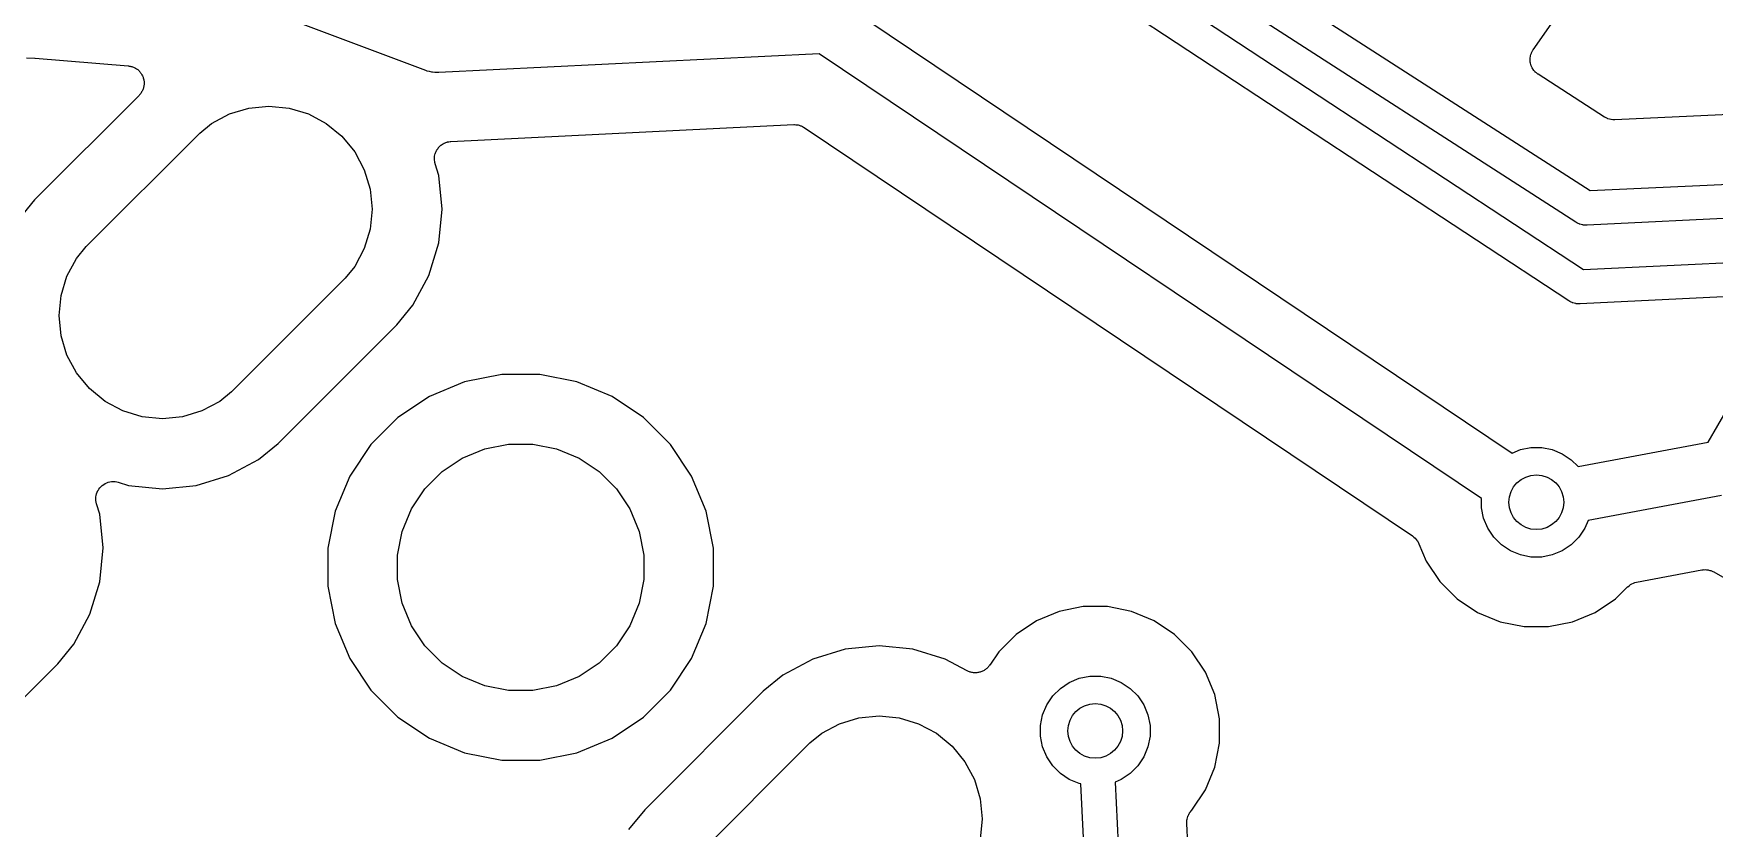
# Model space of a CAD drawing. Extents: x 4.9 to 6.91, y -5.73 to -3.72.
# Drawn here: x 5.2921 to 5.7752, y -5.2729 to -5.0443 of the extents above; entities that cross this region are included whole.
import ezdxf

# ---------------------------------------------------------------- set-up
doc = ezdxf.new("R2010")
doc.units = 0
doc.header["$MEASUREMENT"] = 0
doc.layers.add('BLACK', color=7, linetype='CONTINUOUS')

msp = doc.modelspace()

# ---------------------------------------------------------------- linework, layer by layer
at = {"layer": 'BLACK', "linetype": 'CONTINUOUS'}
for p, q in [((5.72312, -5.04897), (5.76748, -4.98562)), ((5.56594, -4.99931), (5.73759, -5.11213)), ((5.7334, -5.12116), (5.55851, -5.0062)), ((5.61182, -5.00726), (5.73953, -5.0895)), ((5.73539, -5.09854), (5.60575, -5.01506)), ((5.4048, -5.0549), (5.35575, -5.0365)), ((5.52462, -5.03569), (5.71705, -5.16497)), ((5.29003, -5.05127), (5.29245, -5.05142)), ((5.29245, -5.05142), (5.29252, -5.05143)), ((5.29252, -5.05143), (5.29253, -5.05143)), ((5.29253, -5.05143), (5.29255, -5.05143)), ((5.29255, -5.05143), (5.31924, -5.0536)), ((5.51786, -5.05012), (5.40859, -5.05549)), ((5.70827, -5.17804), (5.51786, -5.05012)), ((5.72222, -5.05171), (5.72227, -5.05131)), ((5.72223, -5.05179), (5.72222, -5.05171)), ((5.72222, -5.05187), (5.72223, -5.05179)), ((5.72226, -5.05228), (5.72222, -5.05187)), ((5.72229, -5.05269), (5.72226, -5.05228)), ((5.72227, -5.05131), (5.72231, -5.0509)), ((5.72231, -5.05276), (5.72229, -5.05269)), ((5.72231, -5.0509), (5.72233, -5.05083)), ((5.72232, -5.05284), (5.72231, -5.05276)), ((5.72244, -5.05324), (5.72232, -5.05284)), ((5.72233, -5.05083), (5.72234, -5.05075)), ((5.72234, -5.05075), (5.72247, -5.05036)), ((5.72255, -5.05363), (5.72244, -5.05324)), ((5.72247, -5.05036), (5.72258, -5.04997)), ((5.72258, -5.04997), (5.72262, -5.0499)), ((5.72262, -5.0499), (5.72265, -5.04982)), ((5.72265, -5.04982), (5.72285, -5.04946)), ((5.72285, -5.04946), (5.72304, -5.0491)), ((5.72304, -5.0491), (5.72309, -5.04904)), ((5.72309, -5.04904), (5.72312, -5.04897)), ((5.31924, -5.0536), (5.31931, -5.05361)), ((5.31931, -5.05361), (5.31959, -5.05366)), ((5.31959, -5.05366), (5.31986, -5.05369)), ((5.31986, -5.05369), (5.32006, -5.05375)), ((5.32006, -5.05375), (5.32027, -5.05379)), ((5.32027, -5.05379), (5.32053, -5.0539)), ((5.32053, -5.0539), (5.32079, -5.05398)), ((5.32079, -5.05398), (5.32098, -5.05408)), ((5.32098, -5.05408), (5.32118, -5.05416)), ((5.32118, -5.05416), (5.32141, -5.05431)), ((5.32141, -5.05431), (5.32165, -5.05445)), ((5.32165, -5.05445), (5.32181, -5.05458)), ((5.32181, -5.05458), (5.32199, -5.0547)), ((5.32199, -5.0547), (5.32219, -5.05489)), ((5.32219, -5.05489), (5.3224, -5.05507)), ((5.3224, -5.05507), (5.32253, -5.05524)), ((5.32253, -5.05524), (5.32268, -5.05539)), ((5.32268, -5.05539), (5.32284, -5.05561)), ((5.32284, -5.05561), (5.32301, -5.05583)), ((5.32301, -5.05583), (5.32311, -5.05602)), ((5.32311, -5.05602), (5.32323, -5.05619)), ((5.32323, -5.05619), (5.32334, -5.05645)), ((5.32334, -5.05645), (5.32347, -5.05669)), ((5.32347, -5.05669), (5.32353, -5.0569)), ((5.32353, -5.0569), (5.32361, -5.05709)), ((5.32361, -5.05709), (5.32367, -5.05736)), ((5.32367, -5.05736), (5.32375, -5.05763)), ((5.32375, -5.05763), (5.32377, -5.05784)), ((5.32377, -5.05784), (5.32381, -5.05805)), ((5.32381, -5.05805), (5.32381, -5.05832)), ((5.40521, -5.05509), (5.4048, -5.0549)), ((5.4059, -5.05526), (5.40521, -5.05509)), ((5.40659, -5.05545), (5.4059, -5.05526)), ((5.40665, -5.05545), (5.40659, -5.05545)), ((5.40671, -5.05546), (5.40665, -5.05545)), ((5.40743, -5.0555), (5.40671, -5.05546)), ((5.40814, -5.05555), (5.40743, -5.0555)), ((5.40859, -5.05549), (5.40814, -5.05555)), ((5.72259, -5.0537), (5.72255, -5.05363)), ((5.72261, -5.05378), (5.72259, -5.0537)), ((5.72281, -5.05414), (5.72261, -5.05378)), ((5.72299, -5.0545), (5.72281, -5.05414)), ((5.72304, -5.05456), (5.72299, -5.0545)), ((5.72308, -5.05463), (5.72304, -5.05456)), ((5.72334, -5.05495), (5.72308, -5.05463)), ((5.72359, -5.05527), (5.72334, -5.05495)), ((5.72365, -5.05532), (5.72359, -5.05527)), ((5.7237, -5.05539), (5.72365, -5.05532)), ((5.72402, -5.05564), (5.7237, -5.05539)), ((5.72432, -5.05591), (5.72402, -5.05564)), ((5.72439, -5.05595), (5.72432, -5.05591)), ((5.72446, -5.056), (5.72439, -5.05595)), ((5.72451, -5.05604), (5.72446, -5.056)), ((5.74363, -5.06835), (5.72451, -5.05604)), ((5.32238, -5.06212), (5.29234, -5.09215)), ((5.32255, -5.0619), (5.32238, -5.06212)), ((5.32275, -5.06171), (5.32255, -5.0619)), ((5.32286, -5.06153), (5.32275, -5.06171)), ((5.32299, -5.06136), (5.32286, -5.06153)), ((5.32313, -5.06112), (5.32299, -5.06136)), ((5.32328, -5.06089), (5.32313, -5.06112)), ((5.32336, -5.06069), (5.32328, -5.06089)), ((5.32346, -5.0605), (5.32336, -5.06069)), ((5.32354, -5.06024), (5.32346, -5.0605)), ((5.32364, -5.05998), (5.32354, -5.06024)), ((5.32368, -5.05977), (5.32364, -5.05998)), ((5.32374, -5.05957), (5.32368, -5.05977)), ((5.32377, -5.0593), (5.32374, -5.05957)), ((5.32382, -5.05902), (5.32377, -5.0593)), ((5.32381, -5.05832), (5.32384, -5.0586)), ((5.32384, -5.0586), (5.32382, -5.05881)), ((5.32382, -5.05881), (5.32382, -5.05902)), ((5.34322, -5.07016), (5.34835, -5.06742)), ((5.34835, -5.06742), (5.35392, -5.06573)), ((5.35392, -5.06573), (5.35971, -5.06516)), ((5.35971, -5.06516), (5.3655, -5.06573)), ((5.3655, -5.06573), (5.37106, -5.06742)), ((5.37106, -5.06742), (5.37619, -5.07016)), ((5.79657, -5.06676), (5.74657, -5.06914)), ((5.33985, -5.07292), (5.34322, -5.07016)), ((5.37619, -5.07016), (5.38069, -5.07385)), ((5.41205, -5.07534), (5.51055, -5.0705)), ((5.51055, -5.0705), (5.51062, -5.0705)), ((5.51062, -5.0705), (5.51072, -5.0705)), ((5.51072, -5.0705), (5.51082, -5.0705)), ((5.51082, -5.0705), (5.51121, -5.07054)), ((5.51121, -5.07054), (5.5116, -5.07056)), ((5.5116, -5.07056), (5.5117, -5.07059)), ((5.5117, -5.07059), (5.5118, -5.0706)), ((5.5118, -5.0706), (5.51217, -5.07071)), ((5.51217, -5.07071), (5.51254, -5.07081)), ((5.51254, -5.07081), (5.51263, -5.07085)), ((5.51263, -5.07085), (5.51273, -5.07088)), ((5.51273, -5.07088), (5.51307, -5.07107)), ((5.51307, -5.07107), (5.51342, -5.07124)), ((5.51342, -5.07124), (5.5135, -5.0713)), ((5.5135, -5.0713), (5.51359, -5.07135)), ((5.51359, -5.07135), (5.68842, -5.1888)), ((5.74367, -5.06837), (5.74363, -5.06835)), ((5.74371, -5.0684), (5.74367, -5.06837)), ((5.7441, -5.06859), (5.74371, -5.0684)), ((5.7445, -5.06879), (5.7441, -5.06859)), ((5.74454, -5.06881), (5.7445, -5.06879)), ((5.74459, -5.06883), (5.74454, -5.06881)), ((5.74501, -5.06894), (5.74459, -5.06883)), ((5.74543, -5.06906), (5.74501, -5.06894)), ((5.74548, -5.06907), (5.74543, -5.06906)), ((5.74553, -5.06908), (5.74548, -5.06907)), ((5.74597, -5.06911), (5.74553, -5.06908)), ((5.74641, -5.06914), (5.74597, -5.06911)), ((5.74645, -5.06914), (5.74641, -5.06914)), ((5.7465, -5.06914), (5.74645, -5.06914)), ((5.74657, -5.06914), (5.7465, -5.06914)), ((5.30718, -5.1056), (5.33985, -5.07292)), ((5.38069, -5.07385), (5.38438, -5.07834)), ((5.40801, -5.07775), (5.40824, -5.07744)), ((5.40824, -5.07744), (5.40846, -5.07713)), ((5.40846, -5.07713), (5.40853, -5.07705)), ((5.40853, -5.07705), (5.4086, -5.07696)), ((5.4086, -5.07696), (5.40888, -5.07671)), ((5.40888, -5.07671), (5.40915, -5.07644)), ((5.40915, -5.07644), (5.40924, -5.07638)), ((5.40924, -5.07638), (5.40932, -5.07631)), ((5.40932, -5.07631), (5.40965, -5.07612)), ((5.40965, -5.07612), (5.40997, -5.07591)), ((5.40997, -5.07591), (5.41007, -5.07587)), ((5.41007, -5.07587), (5.41016, -5.07581)), ((5.41016, -5.07581), (5.41052, -5.07568)), ((5.41052, -5.07568), (5.41087, -5.07554)), ((5.41087, -5.07554), (5.41098, -5.07552)), ((5.41098, -5.07552), (5.41108, -5.07548)), ((5.41108, -5.07548), (5.41146, -5.07543)), ((5.41146, -5.07543), (5.41183, -5.07536)), ((5.41183, -5.07536), (5.41194, -5.07536)), ((5.41194, -5.07536), (5.41205, -5.07534)), ((5.38438, -5.07834), (5.38712, -5.08347)), ((5.4073, -5.08054), (5.40732, -5.08016)), ((5.40731, -5.08065), (5.4073, -5.08054)), ((5.40731, -5.08076), (5.40731, -5.08065)), ((5.40738, -5.08113), (5.40731, -5.08076)), ((5.40732, -5.07978), (5.40734, -5.07968)), ((5.40732, -5.08016), (5.40732, -5.07978)), ((5.40734, -5.07968), (5.40735, -5.07957)), ((5.40735, -5.07957), (5.40745, -5.0792)), ((5.40743, -5.08151), (5.40738, -5.08113)), ((5.40747, -5.08161), (5.40743, -5.08151)), ((5.40745, -5.0792), (5.40752, -5.07883)), ((5.40749, -5.08172), (5.40747, -5.08161)), ((5.40751, -5.08179), (5.40749, -5.08172)), ((5.40852, -5.08512), (5.40751, -5.08179)), ((5.40752, -5.07883), (5.40757, -5.07873)), ((5.40757, -5.07873), (5.40759, -5.07863)), ((5.40759, -5.07863), (5.40776, -5.07828)), ((5.40776, -5.07828), (5.40791, -5.07793)), ((5.40791, -5.07793), (5.40797, -5.07784)), ((5.40797, -5.07784), (5.40801, -5.07775)), ((5.38712, -5.08347), (5.38881, -5.08904)), ((5.40947, -5.09483), (5.40852, -5.08512)), ((5.73953, -5.0895), (5.79956, -5.08664)), ((5.38881, -5.08904), (5.38938, -5.09483)), ((5.29234, -5.09215), (5.28771, -5.0978)), ((5.38938, -5.09483), (5.38881, -5.10062)), ((5.40852, -5.10454), (5.40947, -5.09483)), ((5.79911, -5.09651), (5.73859, -5.0994)), ((5.38881, -5.10062), (5.38712, -5.10618)), ((5.73564, -5.09873), (5.73539, -5.09854)), ((5.73601, -5.0989), (5.73564, -5.09873)), ((5.73637, -5.09909), (5.73601, -5.0989)), ((5.73645, -5.09911), (5.73637, -5.09909)), ((5.73652, -5.09914), (5.73645, -5.09911)), ((5.73691, -5.09924), (5.73652, -5.09914)), ((5.73731, -5.09935), (5.73691, -5.09924)), ((5.73738, -5.09936), (5.73731, -5.09935)), ((5.73746, -5.09938), (5.73738, -5.09936)), ((5.73786, -5.0994), (5.73746, -5.09938)), ((5.73827, -5.09943), (5.73786, -5.0994)), ((5.73859, -5.0994), (5.73827, -5.09943)), ((5.30441, -5.10897), (5.30718, -5.1056)), ((5.38712, -5.10618), (5.38438, -5.11131)), ((5.40569, -5.11387), (5.40852, -5.10454)), ((5.30167, -5.1141), (5.30441, -5.10897)), ((5.38438, -5.11131), (5.38161, -5.11468)), ((5.73759, -5.11213), (5.79773, -5.10927)), ((5.29998, -5.11966), (5.30167, -5.1141)), ((5.38161, -5.11468), (5.34894, -5.14736)), ((5.40109, -5.12248), (5.40569, -5.11387)), ((5.29941, -5.12545), (5.29998, -5.11966)), ((5.797, -5.11916), (5.7366, -5.12203)), ((5.29998, -5.13124), (5.29941, -5.12545)), ((5.39645, -5.12813), (5.40109, -5.12248)), ((5.73367, -5.12136), (5.7334, -5.12116)), ((5.73402, -5.12153), (5.73367, -5.12136)), ((5.73436, -5.12171), (5.73402, -5.12153)), ((5.73446, -5.12174), (5.73436, -5.12171)), ((5.73455, -5.12178), (5.73446, -5.12174)), ((5.73492, -5.12187), (5.73455, -5.12178)), ((5.73529, -5.12198), (5.73492, -5.12187)), ((5.73539, -5.12199), (5.73529, -5.12198)), ((5.73549, -5.12202), (5.73539, -5.12199)), ((5.73587, -5.12204), (5.73549, -5.12202)), ((5.73626, -5.12207), (5.73587, -5.12204)), ((5.7366, -5.12203), (5.73626, -5.12207)), ((5.36239, -5.16219), (5.39645, -5.12813)), ((5.30167, -5.13681), (5.29998, -5.13124)), ((5.30441, -5.14194), (5.30167, -5.13681)), ((5.3081, -5.14643), (5.30441, -5.14194)), ((5.41592, -5.14453), (5.40583, -5.14871)), ((5.42663, -5.1424), (5.41592, -5.14453)), ((5.43755, -5.1424), (5.42663, -5.1424)), ((5.44826, -5.14453), (5.43755, -5.1424)), ((5.45835, -5.14871), (5.44826, -5.14453)), ((5.3126, -5.15012), (5.3081, -5.14643)), ((5.34894, -5.14736), (5.34557, -5.15012)), ((5.40583, -5.14871), (5.39675, -5.15477)), ((5.46743, -5.15477), (5.45835, -5.14871)), ((5.7734, -5.16188), (5.78174, -5.14741)), ((5.31773, -5.15286), (5.3126, -5.15012)), ((5.3233, -5.15455), (5.31773, -5.15286)), ((5.32908, -5.15512), (5.3233, -5.15455)), ((5.33487, -5.15455), (5.32908, -5.15512)), ((5.34044, -5.15286), (5.33487, -5.15455)), ((5.34557, -5.15012), (5.34044, -5.15286)), ((5.39675, -5.15477), (5.38903, -5.1625)), ((5.47515, -5.1625), (5.46743, -5.15477)), ((5.35673, -5.16683), (5.36239, -5.16219)), ((5.38903, -5.1625), (5.38296, -5.17158)), ((5.4153, -5.16643), (5.42175, -5.16376)), ((5.42175, -5.16376), (5.4286, -5.1624)), ((5.4286, -5.1624), (5.43558, -5.1624)), ((5.43558, -5.1624), (5.44242, -5.16376)), ((5.44242, -5.16376), (5.44887, -5.16643)), ((5.48121, -5.17158), (5.47515, -5.1625)), ((5.71705, -5.16497), (5.71942, -5.16399)), ((5.71942, -5.16399), (5.72246, -5.16339)), ((5.72246, -5.16339), (5.72557, -5.16339)), ((5.72557, -5.16339), (5.72861, -5.16399)), ((5.72861, -5.16399), (5.73148, -5.16518)), ((5.73603, -5.16887), (5.7734, -5.16188)), ((5.34813, -5.17143), (5.35673, -5.16683)), ((5.4095, -5.17031), (5.4153, -5.16643)), ((5.44887, -5.16643), (5.45468, -5.17031)), ((5.73148, -5.16518), (5.73405, -5.1669)), ((5.73405, -5.1669), (5.73603, -5.16887)), ((5.31183, -5.17426), (5.31223, -5.174)), ((5.31223, -5.174), (5.31263, -5.17373)), ((5.31263, -5.17373), (5.31264, -5.17373)), ((5.31264, -5.17373), (5.31265, -5.17372)), ((5.31265, -5.17372), (5.31309, -5.17355)), ((5.31309, -5.17355), (5.31353, -5.17336)), ((5.31353, -5.17336), (5.31354, -5.17336)), ((5.31354, -5.17336), (5.31355, -5.17336)), ((5.31355, -5.17336), (5.31402, -5.17327)), ((5.31402, -5.17327), (5.31449, -5.17317)), ((5.31449, -5.17317), (5.3145, -5.17317)), ((5.3145, -5.17317), (5.31451, -5.17317)), ((5.31451, -5.17317), (5.31499, -5.17318)), ((5.31499, -5.17318), (5.31547, -5.17318)), ((5.31547, -5.17318), (5.31548, -5.17318)), ((5.31548, -5.17318), (5.31549, -5.17318)), ((5.31549, -5.17318), (5.31596, -5.17327)), ((5.31596, -5.17327), (5.31642, -5.17337)), ((5.31642, -5.17337), (5.31938, -5.17426)), ((5.33879, -5.17426), (5.34813, -5.17143)), ((5.38296, -5.17158), (5.37879, -5.18166)), ((5.40457, -5.17525), (5.4095, -5.17031)), ((5.45468, -5.17031), (5.45961, -5.17525)), ((5.48539, -5.18166), (5.48121, -5.17158)), ((5.30999, -5.17858), (5.31, -5.17809)), ((5.30999, -5.17859), (5.30999, -5.17858)), ((5.30999, -5.1786), (5.30999, -5.17859)), ((5.31008, -5.17907), (5.30999, -5.1786)), ((5.31, -5.1776), (5.3101, -5.17713)), ((5.31, -5.17761), (5.31, -5.1776)), ((5.31, -5.17762), (5.31, -5.17761)), ((5.31, -5.17809), (5.31, -5.17762)), ((5.3101, -5.17713), (5.3102, -5.17667)), ((5.3102, -5.17665), (5.31039, -5.17621)), ((5.3102, -5.17666), (5.3102, -5.17665)), ((5.3102, -5.17667), (5.3102, -5.17666)), ((5.31039, -5.17621), (5.31058, -5.17577)), ((5.31058, -5.17576), (5.31059, -5.17575)), ((5.31058, -5.17577), (5.31058, -5.17576)), ((5.31059, -5.17575), (5.31086, -5.17535)), ((5.31086, -5.17535), (5.31112, -5.17496)), ((5.31112, -5.17496), (5.31113, -5.17495)), ((5.31113, -5.17495), (5.31114, -5.17494)), ((5.31114, -5.17494), (5.31148, -5.17461)), ((5.31148, -5.17461), (5.31182, -5.17427)), ((5.31182, -5.17427), (5.31183, -5.17427)), ((5.31183, -5.17427), (5.31183, -5.17426)), ((5.31938, -5.17426), (5.32908, -5.17522)), ((5.32908, -5.17522), (5.33879, -5.17426)), ((5.40069, -5.18105), (5.40457, -5.17525)), ((5.45961, -5.17525), (5.46349, -5.18105)), ((5.70827, -5.18068), (5.70827, -5.17804)), ((5.77721, -5.17718), (5.7389, -5.18436)), ((5.31017, -5.17954), (5.31008, -5.17907)), ((5.31017, -5.17956), (5.31017, -5.17954)), ((5.31019, -5.1796), (5.31017, -5.17956)), ((5.31017, -5.17956), (5.31017, -5.17956)), ((5.31017, -5.17956), (5.31017, -5.17956)), ((5.31108, -5.18256), (5.31019, -5.1796)), ((5.31204, -5.19226), (5.31108, -5.18256)), ((5.37879, -5.18166), (5.37666, -5.19237)), ((5.39802, -5.1875), (5.40069, -5.18105)), ((5.46349, -5.18105), (5.46616, -5.1875)), ((5.48752, -5.19237), (5.48539, -5.18166)), ((5.70887, -5.18373), (5.70827, -5.18068)), ((5.71006, -5.18659), (5.70887, -5.18373)), ((5.39666, -5.19434), (5.39802, -5.1875)), ((5.46616, -5.1875), (5.46752, -5.19434)), ((5.71178, -5.18917), (5.71006, -5.18659)), ((5.73797, -5.18659), (5.73625, -5.18917)), ((5.7389, -5.18436), (5.73797, -5.18659)), ((5.31108, -5.20197), (5.31204, -5.19226)), ((5.37666, -5.19237), (5.37666, -5.20329)), ((5.48752, -5.20329), (5.48752, -5.19237)), ((5.68842, -5.1888), (5.68842, -5.1888)), ((5.68842, -5.1888), (5.68842, -5.1888)), ((5.68842, -5.1888), (5.68842, -5.1888)), ((5.68842, -5.1888), (5.68848, -5.18884)), ((5.68848, -5.18884), (5.68883, -5.18914)), ((5.68883, -5.18914), (5.68918, -5.18942)), ((5.68918, -5.18942), (5.6892, -5.18945)), ((5.6892, -5.18945), (5.68922, -5.18947)), ((5.68922, -5.18947), (5.68951, -5.18983)), ((5.68951, -5.18983), (5.68979, -5.19018)), ((5.68979, -5.19018), (5.68981, -5.19021)), ((5.68981, -5.19021), (5.68983, -5.19024)), ((5.68983, -5.19024), (5.69004, -5.19064)), ((5.69004, -5.19064), (5.69025, -5.19104)), ((5.69025, -5.19104), (5.69234, -5.19607)), ((5.71398, -5.19137), (5.71178, -5.18917)), ((5.71656, -5.19309), (5.71398, -5.19137)), ((5.71942, -5.19428), (5.71656, -5.19309)), ((5.73148, -5.19309), (5.72861, -5.19428)), ((5.73405, -5.19137), (5.73148, -5.19309)), ((5.73625, -5.18917), (5.73405, -5.19137)), ((5.39666, -5.20132), (5.39666, -5.19434)), ((5.46752, -5.19434), (5.46752, -5.20132)), ((5.69234, -5.19607), (5.69625, -5.20192)), ((5.72246, -5.19488), (5.71942, -5.19428)), ((5.72557, -5.19488), (5.72246, -5.19488)), ((5.72861, -5.19428), (5.72557, -5.19488)), ((5.30825, -5.21131), (5.31108, -5.20197)), ((5.39802, -5.20817), (5.39666, -5.20132)), ((5.46752, -5.20132), (5.46616, -5.20817)), ((5.69625, -5.20192), (5.70123, -5.2069)), ((5.75028, -5.20342), (5.75075, -5.20305)), ((5.75075, -5.20305), (5.75104, -5.20281)), ((5.75104, -5.20281), (5.75105, -5.20281)), ((5.75105, -5.20281), (5.75149, -5.20259)), ((5.75105, -5.20281), (5.75105, -5.20281)), ((5.75149, -5.20259), (5.75191, -5.20237)), ((5.75191, -5.20237), (5.75233, -5.20224)), ((5.75191, -5.20237), (5.75191, -5.20237)), ((5.75191, -5.20237), (5.75191, -5.20237)), ((5.75233, -5.20224), (5.75285, -5.20209)), ((5.75285, -5.20209), (5.77161, -5.19858)), ((5.77161, -5.19858), (5.77168, -5.19857)), ((5.77168, -5.19857), (5.77195, -5.19855)), ((5.77195, -5.19855), (5.77222, -5.1985)), ((5.77222, -5.1985), (5.77244, -5.19851)), ((5.77244, -5.19851), (5.77265, -5.1985)), ((5.77265, -5.1985), (5.77292, -5.19853)), ((5.77292, -5.19853), (5.77319, -5.19854)), ((5.77319, -5.19854), (5.77341, -5.19859)), ((5.77341, -5.19859), (5.77362, -5.19861)), ((5.77362, -5.19861), (5.77388, -5.1987)), ((5.77388, -5.1987), (5.77414, -5.19876)), ((5.77414, -5.19876), (5.77434, -5.19885)), ((5.77434, -5.19885), (5.77455, -5.19892)), ((5.77455, -5.19892), (5.77479, -5.19905)), ((5.77479, -5.19905), (5.77503, -5.19916)), ((5.77503, -5.19916), (5.78515, -5.205)), ((5.37666, -5.20329), (5.37879, -5.214)), ((5.48539, -5.214), (5.48752, -5.20329)), ((5.70123, -5.2069), (5.70708, -5.21081)), ((5.74095, -5.21081), (5.7468, -5.2069)), ((5.7468, -5.2069), (5.75023, -5.20347)), ((5.75023, -5.20347), (5.75028, -5.20342)), ((5.30365, -5.21991), (5.30825, -5.21131)), ((5.40069, -5.21462), (5.39802, -5.20817)), ((5.46616, -5.20817), (5.46349, -5.21462)), ((5.58682, -5.21051), (5.58031, -5.2132)), ((5.59372, -5.20913), (5.58682, -5.21051)), ((5.60076, -5.20913), (5.59372, -5.20913)), ((5.60767, -5.21051), (5.60076, -5.20913)), ((5.61418, -5.2132), (5.60767, -5.21051)), ((5.70708, -5.21081), (5.71359, -5.21351)), ((5.73444, -5.21351), (5.74095, -5.21081)), ((5.37879, -5.214), (5.38296, -5.22409)), ((5.40457, -5.22042), (5.40069, -5.21462)), ((5.46349, -5.21462), (5.45961, -5.22042)), ((5.48121, -5.22409), (5.48539, -5.214)), ((5.57446, -5.21711), (5.56948, -5.22209)), ((5.58031, -5.2132), (5.57446, -5.21711)), ((5.62003, -5.21711), (5.61418, -5.2132)), ((5.62501, -5.22209), (5.62003, -5.21711)), ((5.71359, -5.21351), (5.72049, -5.21488)), ((5.72049, -5.21488), (5.72754, -5.21488)), ((5.72754, -5.21488), (5.73444, -5.21351)), ((5.29901, -5.22557), (5.30365, -5.21991)), ((5.4095, -5.22536), (5.40457, -5.22042)), ((5.45961, -5.22042), (5.45468, -5.22536)), ((5.52538, -5.2214), (5.51605, -5.22423)), ((5.53509, -5.22045), (5.52538, -5.2214)), ((5.5448, -5.2214), (5.53509, -5.22045)), ((5.55414, -5.22423), (5.5448, -5.2214)), ((5.56948, -5.22209), (5.5669, -5.22594)), ((5.62892, -5.22795), (5.62501, -5.22209)), ((5.26495, -5.25963), (5.29901, -5.22557)), ((5.38296, -5.22409), (5.38903, -5.23317)), ((5.4153, -5.22923), (5.4095, -5.22536)), ((5.45468, -5.22536), (5.44887, -5.22923)), ((5.47515, -5.23317), (5.48121, -5.22409)), ((5.51605, -5.22423), (5.50744, -5.22883)), ((5.56039, -5.22758), (5.55414, -5.22423)), ((5.56568, -5.22719), (5.56547, -5.22736)), ((5.5659, -5.22705), (5.56568, -5.22719)), ((5.56606, -5.22689), (5.5659, -5.22705)), ((5.56624, -5.22675), (5.56606, -5.22689)), ((5.56641, -5.22655), (5.56624, -5.22675)), ((5.56659, -5.22636), (5.56641, -5.22655)), ((5.56672, -5.22618), (5.56659, -5.22636)), ((5.56686, -5.226), (5.56672, -5.22618)), ((5.5669, -5.22594), (5.56686, -5.226)), ((5.42175, -5.2319), (5.4153, -5.22923)), ((5.4286, -5.23327), (5.42175, -5.2319)), ((5.44242, -5.2319), (5.43558, -5.23327)), ((5.44887, -5.22923), (5.44242, -5.2319)), ((5.50744, -5.22883), (5.50179, -5.23347)), ((5.5606, -5.22766), (5.56039, -5.22758)), ((5.5608, -5.22777), (5.5606, -5.22766)), ((5.56105, -5.22785), (5.5608, -5.22777)), ((5.56129, -5.22795), (5.56105, -5.22785)), ((5.56151, -5.22799), (5.56129, -5.22795)), ((5.56173, -5.22806), (5.56151, -5.22799)), ((5.56199, -5.22809), (5.56173, -5.22806)), ((5.56225, -5.22814), (5.56199, -5.22809)), ((5.56247, -5.22814), (5.56225, -5.22814)), ((5.5627, -5.22817), (5.56247, -5.22814)), ((5.56296, -5.22814), (5.5627, -5.22817)), ((5.56322, -5.22814), (5.56296, -5.22814)), ((5.56345, -5.2281), (5.56322, -5.22814)), ((5.56367, -5.22808), (5.56345, -5.2281)), ((5.56392, -5.22801), (5.56367, -5.22808)), ((5.56418, -5.22796), (5.56392, -5.22801)), ((5.56439, -5.22787), (5.56418, -5.22796)), ((5.56461, -5.22781), (5.56439, -5.22787)), ((5.56484, -5.22769), (5.56461, -5.22781)), ((5.56508, -5.22759), (5.56484, -5.22769)), ((5.56527, -5.22746), (5.56508, -5.22759)), ((5.56547, -5.22736), (5.56527, -5.22746)), ((5.58721, -5.23265), (5.58978, -5.23093)), ((5.58978, -5.23093), (5.59265, -5.22974)), ((5.59265, -5.22974), (5.59569, -5.22913)), ((5.59569, -5.22913), (5.5988, -5.22913)), ((5.5988, -5.22913), (5.60184, -5.22974)), ((5.60184, -5.22974), (5.6047, -5.23093)), ((5.6047, -5.23093), (5.60728, -5.23265)), ((5.63162, -5.23445), (5.62892, -5.22795)), ((5.38903, -5.23317), (5.39675, -5.24089)), ((5.43558, -5.23327), (5.4286, -5.23327)), ((5.46743, -5.24089), (5.47515, -5.23317)), ((5.50179, -5.23347), (5.46773, -5.26754)), ((5.58329, -5.23742), (5.58501, -5.23484)), ((5.58501, -5.23484), (5.58721, -5.23265)), ((5.60728, -5.23265), (5.60948, -5.23484)), ((5.60948, -5.23484), (5.6112, -5.23742)), ((5.63299, -5.24136), (5.63162, -5.23445)), ((5.39675, -5.24089), (5.40583, -5.24696)), ((5.45835, -5.24696), (5.46743, -5.24089)), ((5.52374, -5.2428), (5.5293, -5.24111)), ((5.5293, -5.24111), (5.53509, -5.24054)), ((5.53509, -5.24054), (5.54088, -5.24111)), ((5.54088, -5.24111), (5.54645, -5.2428)), ((5.5815, -5.24333), (5.5821, -5.24029)), ((5.5821, -5.24029), (5.58329, -5.23742)), ((5.6112, -5.23742), (5.61239, -5.24029)), ((5.61239, -5.24029), (5.61299, -5.24333)), ((5.63299, -5.2484), (5.63299, -5.24136)), ((5.51524, -5.24831), (5.51861, -5.24554)), ((5.51861, -5.24554), (5.52374, -5.2428)), ((5.54645, -5.2428), (5.55158, -5.24554)), ((5.55158, -5.24554), (5.55607, -5.24923)), ((5.5815, -5.24643), (5.5815, -5.24333)), ((5.5821, -5.24948), (5.5815, -5.24643)), ((5.61299, -5.24643), (5.61239, -5.24948)), ((5.61299, -5.24333), (5.61299, -5.24643)), ((5.40583, -5.24696), (5.41592, -5.25114)), ((5.41592, -5.25114), (5.42663, -5.25327)), ((5.43755, -5.25327), (5.44826, -5.25114)), ((5.44826, -5.25114), (5.45835, -5.24696)), ((5.48257, -5.28098), (5.51524, -5.24831)), ((5.55607, -5.24923), (5.55976, -5.25373)), ((5.58329, -5.25234), (5.5821, -5.24948)), ((5.61239, -5.24948), (5.6112, -5.25234)), ((5.63162, -5.25531), (5.63299, -5.2484)), ((5.42663, -5.25327), (5.43755, -5.25327)), ((5.55976, -5.25373), (5.5625, -5.25886)), ((5.58501, -5.25492), (5.58329, -5.25234)), ((5.58721, -5.25711), (5.58501, -5.25492)), ((5.60948, -5.25492), (5.60728, -5.25711)), ((5.6112, -5.25234), (5.60948, -5.25492)), ((5.62892, -5.26181), (5.63162, -5.25531)), ((5.5625, -5.25886), (5.56419, -5.26443)), ((5.58978, -5.25884), (5.58721, -5.25711)), ((5.59265, -5.26002), (5.58978, -5.25884)), ((5.59308, -5.26011), (5.59265, -5.26002)), ((5.59584, -5.31496), (5.59308, -5.26011)), ((5.6047, -5.25884), (5.60291, -5.25958)), ((5.60291, -5.25958), (5.6057, -5.31502)), ((5.60728, -5.25711), (5.6047, -5.25884)), ((5.56419, -5.26443), (5.56476, -5.27021)), ((5.62501, -5.26767), (5.62892, -5.26181)), ((5.46773, -5.26754), (5.46309, -5.27319)), ((5.56476, -5.27021), (5.56419, -5.276)), ((5.62357, -5.27082), (5.62359, -5.27043)), ((5.62359, -5.27043), (5.62362, -5.27034)), ((5.62362, -5.27034), (5.62363, -5.27024)), ((5.62363, -5.27024), (5.62374, -5.26986)), ((5.62374, -5.26986), (5.62384, -5.26949)), ((5.62384, -5.26949), (5.62388, -5.2694)), ((5.62388, -5.2694), (5.62391, -5.2693)), ((5.62391, -5.2693), (5.6241, -5.26896)), ((5.6241, -5.26896), (5.62427, -5.26861)), ((5.62427, -5.26861), (5.62433, -5.26853)), ((5.62433, -5.26853), (5.62437, -5.26844)), ((5.62437, -5.26844), (5.62462, -5.26814)), ((5.62462, -5.26814), (5.62485, -5.26783)), ((5.62485, -5.26783), (5.62493, -5.26777)), ((5.62493, -5.26777), (5.62499, -5.26769)), ((5.62499, -5.26769), (5.62501, -5.26767)), ((5.62353, -5.27121), (5.62357, -5.27082)), ((5.62354, -5.27131), (5.62353, -5.27121)), ((5.62353, -5.27141), (5.62354, -5.27131)), ((5.62353, -5.27148), (5.62353, -5.27141)), ((5.62565, -5.31356), (5.62353, -5.27148))]:
    msp.add_line(p, q, dxfattribs=at)
at = {"layer": 'BLACK'}
for centre in [(5.72402, -5.17913), (5.59724, -5.24488)]:
    msp.add_circle(centre, 0.00787, dxfattribs=at)

doc.saveas('drawing.dxf')
